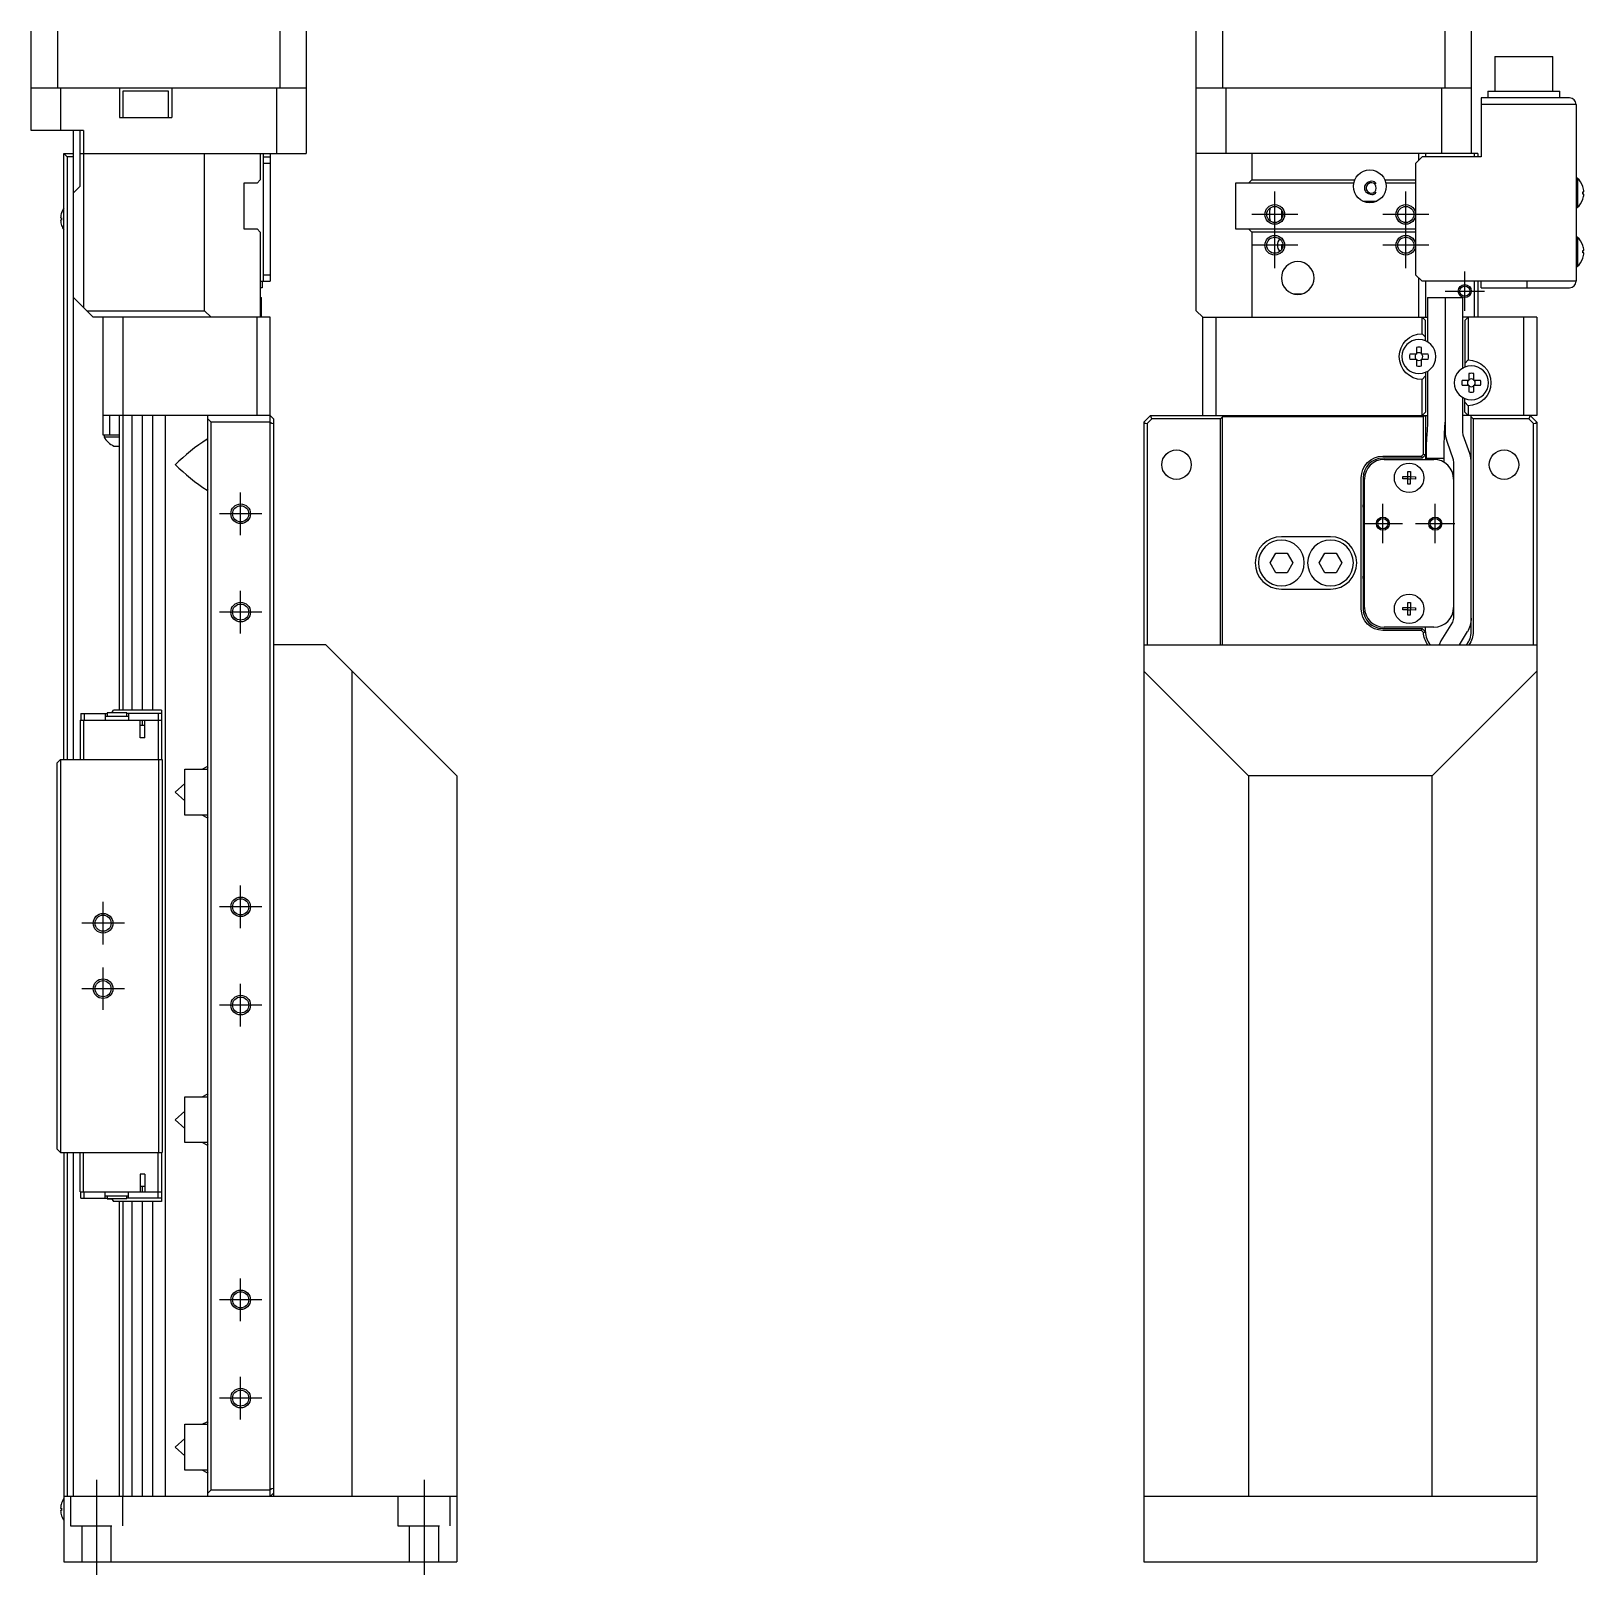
# Model space of a CAD drawing. Extents: x 0 to 531, y -8 to 573.
# Drawn here: x 294.2 to 531.3, y 84.1 to 319.8 of the extents above; entities that cross this region are included whole.
import ezdxf

# ---------------------------------------------------------------- set-up
doc = ezdxf.new("R2010")
doc.units = 0
doc.header["$LTSCALE"] = 0.5
doc.linetypes.add('CENTER', pattern=[50.8, 31.75, -6.35, 6.35, -6.35])
doc.linetypes.add('DASHED', pattern=[19.05, 12.7, -6.35])
for name, color, linetype in [('MSM_CENTER', 1, 'CENTER'), ('MSM_CONTINUOUS', 7, 'CONTINUOUS'), ('MSM_DASHED', 4, 'DASHED'), ('MSM_NARROW', 5, 'CONTINUOUS')]:
    doc.layers.add(name, color=color, linetype=linetype)

msp = doc.modelspace()

# ---------------------------------------------------------------- linework, layer by layer
at = {"layer": 'MSM_CENTER'}
for p, q in [((484.09, 283.61), (484.09, 295.31)), ((504.09, 283.61), (504.09, 295.31)), ((487.59, 291.81), (480.59, 291.81)), ((507.59, 291.81), (500.59, 291.81)), ((487.59, 287.11), (480.59, 287.11)), ((507.59, 287.11), (500.59, 287.11)), ((513.09, 277.11), (513.09, 283.11)), ((510.09, 280.11), (516.09, 280.11)), ((326.21, 242.86), (326.21, 249.36)), ((500.59, 241.61), (500.59, 247.61)), ((508.59, 241.61), (508.59, 247.61)), ((329.46, 246.11), (322.96, 246.11)), ((497.59, 244.61), (503.59, 244.61)), ((505.59, 244.61), (511.59, 244.61)), ((326.21, 227.86), (326.21, 234.36)), ((329.46, 231.11), (322.96, 231.11)), ((326.21, 182.86), (326.21, 189.36)), ((305.21, 180.36), (305.21, 186.86)), ((329.46, 186.11), (322.96, 186.11)), ((308.46, 183.61), (301.96, 183.61)), ((305.21, 170.36), (305.21, 176.86)), ((308.46, 173.61), (301.96, 173.61)), ((326.21, 167.86), (326.21, 174.36)), ((329.46, 171.11), (322.96, 171.11)), ((326.21, 122.86), (326.21, 129.36)), ((329.46, 126.11), (322.96, 126.11)), ((326.21, 107.86), (326.21, 114.36)), ((329.46, 111.11), (322.96, 111.11)), ((304.21, 98.61), (304.21, 84.11)), ((354.21, 98.61), (354.21, 84.11))]:
    msp.add_line(p, q, dxfattribs=at)
at = {"layer": 'MSM_CONTINUOUS'}
for p, q in [((294.21, 304.61), (294.21, 319.81)), ((298.24, 319.81), (298.24, 311.11)), ((332.18, 319.81), (332.18, 311.11)), ((336.21, 319.81), (336.21, 301.11)), ((472.09, 277.11), (472.09, 319.81)), ((476.12, 319.81), (476.12, 311.11)), ((510.07, 319.81), (510.07, 311.11)), ((514.09, 319.81), (514.09, 301.11)), ((517.67, 315.91), (517.67, 310.61)), ((517.67, 315.91), (526.52, 315.91)), ((526.52, 310.61), (526.52, 315.91)), ((336.21, 311.11), (294.21, 311.11)), ((298.71, 311.11), (298.71, 304.61)), ((307.71, 311.11), (307.71, 306.61)), ((315.21, 310.61), (308.21, 310.61)), ((308.21, 310.61), (308.21, 306.61)), ((315.21, 306.61), (315.21, 310.61)), ((315.71, 311.11), (315.71, 306.61)), ((331.71, 301.11), (331.71, 311.11)), ((514.09, 311.11), (472.09, 311.11)), ((476.59, 311.11), (476.59, 301.11)), ((509.59, 301.11), (509.59, 311.11)), ((516.59, 310.61), (516.59, 309.61)), ((516.59, 310.61), (527.59, 310.61)), ((527.59, 309.61), (527.59, 310.61)), ((515.59, 309.61), (515.59, 300.61)), ((529.09, 309.61), (515.59, 309.61)), ((530.09, 308.61), (515.59, 308.61)), ((530.09, 308.61), (530.09, 281.61)), ((307.71, 306.61), (315.71, 306.61)), ((302.21, 304.61), (294.21, 304.61)), ((300.71, 208.61), (300.71, 304.61)), ((301.71, 296.11), (301.71, 304.61)), ((302.21, 304.61), (302.21, 277.61)), ((299.21, 208.61), (299.21, 301.11)), ((299.71, 300.61), (299.21, 301.11)), ((299.21, 301.11), (300.71, 301.11)), ((301.71, 301.11), (336.21, 301.11)), ((320.71, 277.11), (320.71, 301.11)), ((329.21, 301.11), (329.21, 297.11)), ((329.71, 281.61), (329.71, 301.11)), ((330.71, 301.11), (330.71, 281.61)), ((515.09, 301.11), (472.09, 301.11)), ((480.59, 301.11), (480.59, 297.11)), ((506.09, 300.11), (506.09, 301.11)), ((507.09, 301.11), (507.09, 300.61)), ((514.59, 300.61), (514.59, 301.11)), ((515.09, 301.11), (515.09, 300.61)), ((299.71, 300.61), (299.71, 208.61)), ((300.71, 300.61), (299.71, 300.61)), ((329.71, 300.61), (330.71, 300.61)), ((330.71, 299.61), (329.71, 299.61)), ((506.59, 300.61), (505.59, 299.61)), ((505.59, 299.61), (505.59, 282.61)), ((515.59, 300.61), (506.59, 300.61)), ((326.71, 296.61), (326.71, 289.61)), ((328.71, 296.61), (326.71, 296.61)), ((328.71, 296.61), (329.21, 297.11)), ((478.09, 296.61), (478.09, 289.61)), ((496.15, 296.61), (478.09, 296.61)), ((480.09, 296.61), (480.59, 297.11)), ((480.59, 297.11), (496.3, 297.11)), ((500.89, 297.11), (505.59, 297.11)), ((505.59, 296.61), (501.04, 296.61)), ((530.28, 297.36), (530.09, 297.36)), ((530.28, 297.36), (530.28, 292.86)), ((300.71, 295.11), (301.71, 296.11)), ((531.13, 296.08), (531.13, 296.09)), ((531.13, 295.29), (531.28, 295.29)), ((531.13, 294.93), (531.13, 295.29)), ((531.28, 294.93), (531.13, 294.93)), ((531.13, 294.13), (531.13, 294.14)), ((298.87, 292.09), (298.88, 292.08)), ((485.09, 292.53), (485.09, 291.11)), ((497.51, 293.86), (499.68, 293.86)), ((530.09, 292.86), (530.28, 292.86)), ((298.72, 291.29), (298.88, 291.29)), ((298.88, 290.93), (298.72, 290.93)), ((298.88, 290.14), (298.87, 290.13)), ((298.88, 291.29), (298.88, 290.93)), ((326.71, 289.61), (328.71, 289.61)), ((329.21, 289.11), (328.71, 289.61)), ((478.09, 289.61), (505.59, 289.61)), ((480.59, 289.11), (480.09, 289.61)), ((485.13, 291.11), (485.09, 291.11)), ((329.21, 289.11), (329.21, 276.11)), ((505.59, 289.11), (480.59, 289.11)), ((480.59, 289.11), (480.59, 276.11)), ((485.09, 287.21), (485.32, 287.21)), ((485.09, 287.21), (485.09, 286.4)), ((530.28, 288.36), (530.09, 288.36)), ((530.28, 288.36), (530.28, 283.86)), ((531.13, 287.08), (531.13, 287.09)), ((531.13, 286.29), (531.28, 286.29)), ((531.13, 285.93), (531.13, 286.29)), ((531.28, 285.93), (531.13, 285.93)), ((531.13, 285.13), (531.13, 285.14)), ((329.71, 282.61), (330.71, 282.61)), ((505.59, 282.61), (506.59, 281.61)), ((530.09, 283.86), (530.28, 283.86)), ((329.21, 281.61), (330.71, 281.61)), ((329.51, 280.61), (329.21, 280.61)), ((329.51, 281.61), (329.51, 280.61)), ((506.09, 276.11), (506.09, 282.11)), ((530.09, 281.61), (506.59, 281.61)), ((507.09, 281.61), (507.09, 276.11)), ((514.59, 276.11), (514.59, 281.61)), ((515.09, 281.61), (515.09, 276.11)), ((515.59, 280.61), (515.59, 281.61)), ((515.59, 280.61), (529.09, 280.61)), ((522.59, 281.61), (522.59, 280.61)), ((300.71, 279.11), (302.21, 277.61)), ((302.21, 277.61), (302.71, 277.11)), ((329.21, 279.11), (329.41, 279.11)), ((329.41, 276.11), (329.41, 279.11)), ((486.89, 279.71), (488.29, 279.71)), ((507.39, 279.11), (507.39, 272.36)), ((507.39, 279.11), (512.79, 279.11)), ((510.09, 279.11), (510.09, 258.61)), ((512.79, 268.36), (512.79, 279.11)), ((302.71, 277.11), (320.71, 277.11)), ((303.71, 276.11), (302.71, 277.11)), ((330.71, 276.11), (303.71, 276.11)), ((305.21, 258.11), (305.21, 276.11)), ((308.21, 276.11), (308.21, 261.11)), ((320.71, 277.11), (321.71, 276.11)), ((328.71, 261.11), (328.71, 276.11)), ((330.71, 260.11), (330.71, 276.11)), ((472.09, 277.11), (473.09, 276.11)), ((473.09, 276.11), (507.39, 276.11)), ((473.09, 261.11), (473.09, 276.11)), ((475.09, 276.11), (475.09, 261.11)), ((507.09, 275.61), (506.59, 276.11)), ((506.59, 273.61), (506.59, 276.11)), ((507.09, 272.51), (507.09, 275.61)), ((524.09, 276.11), (512.79, 276.11)), ((513.59, 276.11), (513.09, 275.61)), ((513.09, 275.61), (513.09, 268.51)), ((513.59, 276.11), (513.59, 269.61)), ((522.09, 261.11), (522.09, 276.11)), ((524.09, 276.11), (524.09, 261.11)), ((507.09, 273.07), (506.59, 273.61)), ((505.72, 270.48), (504.69, 270.48)), ((505.72, 271.51), (505.72, 270.48)), ((506.46, 270.48), (506.46, 271.51)), ((507.5, 270.48), (506.46, 270.48)), ((504.69, 269.74), (505.72, 269.74)), ((505.72, 269.74), (505.72, 268.71)), ((506.46, 268.71), (506.46, 269.74)), ((506.46, 269.74), (507.5, 269.74)), ((513.59, 269.61), (513.09, 269.07)), ((506.59, 266.61), (507.09, 267.15)), ((506.59, 261.11), (506.59, 266.61)), ((507.09, 267.71), (507.09, 261.61)), ((507.39, 267.86), (507.39, 260.09)), ((513.72, 266.48), (512.69, 266.48)), ((512.69, 265.74), (513.72, 265.74)), ((513.72, 267.51), (513.72, 266.48)), ((513.72, 265.74), (513.72, 264.71)), ((514.46, 266.48), (514.46, 267.51)), ((515.5, 266.48), (514.46, 266.48)), ((514.46, 264.71), (514.46, 265.74)), ((514.46, 265.74), (515.5, 265.74)), ((512.79, 258.61), (512.79, 263.86)), ((513.09, 261.61), (513.09, 263.71)), ((513.09, 263.15), (513.59, 262.61)), ((330.71, 261.11), (305.21, 261.11)), ((306.21, 261.11), (306.21, 258.11)), ((307.71, 216.11), (307.71, 261.11)), ((308.22, 261.11), (308.22, 216.11)), ((309.6, 261.11), (309.6, 216.11)), ((311.21, 216.11), (311.21, 261.11)), ((312.82, 216.11), (312.82, 261.11)), ((314.71, 261.11), (314.71, 96.11)), ((321.21, 96.11), (321.21, 261.11)), ((331.21, 260.61), (330.71, 261.11)), ((464.1, 260.11), (465.09, 261.11)), ((465.3, 260.61), (465.09, 261.11)), ((465.09, 261.11), (507.39, 261.11)), ((476.09, 260.91), (475.79, 260.61)), ((506.79, 260.91), (476.09, 260.91)), ((476.09, 226.11), (476.09, 260.91)), ((506.59, 261.11), (507.09, 261.61)), ((506.79, 260.91), (506.99, 261.11)), ((506.79, 255.24), (506.79, 260.91)), ((507.09, 261.11), (507.09, 254.41)), ((524.09, 261.11), (512.79, 261.11)), ((513.09, 261.61), (513.59, 261.11)), ((513.59, 262.61), (513.59, 261.11)), ((514.09, 228.11), (514.09, 261.11)), ((514.09, 260.91), (514.39, 260.61)), ((523.09, 261.11), (522.89, 260.61)), ((523.09, 261.11), (524.09, 260.11)), ((321.71, 260.11), (321.21, 260.61)), ((330.71, 260.11), (321.71, 260.11)), ((321.71, 97.11), (321.71, 260.11)), ((330.71, 97.11), (330.71, 260.11)), ((330.71, 260.11), (330.99, 259.95)), ((330.99, 259.95), (331.21, 259.91)), ((331.21, 260.61), (331.21, 96.11)), ((464.09, 260.11), (464.1, 260.11)), ((464.09, 260.11), (464.09, 86.11)), ((464.1, 260.11), (464.32, 259.95)), ((464.32, 259.95), (464.6, 259.91)), ((465.3, 260.61), (464.6, 259.91)), ((464.6, 259.91), (464.6, 226.11)), ((475.79, 260.61), (465.3, 260.61)), ((475.79, 226.11), (475.79, 260.61)), ((507.33, 258.66), (507.3, 258.36)), ((507.39, 260.09), (507.33, 258.66)), ((510.02, 258.36), (510.09, 260.09)), ((512.87, 258.12), (512.79, 258.61)), ((514.39, 260.61), (514.39, 228.11)), ((522.89, 260.61), (514.39, 260.61)), ((523.59, 259.91), (522.89, 260.61)), ((523.59, 259.91), (523.87, 259.95)), ((523.59, 226.11), (523.59, 259.91)), ((523.87, 259.95), (524.09, 260.11)), ((524.09, 260.11), (524.09, 260.11)), ((524.09, 260.11), (524.09, 86.11)), ((307.71, 258.11), (305.21, 258.11)), ((305.36, 258.11), (305.36, 257.86)), ((305.36, 257.86), (307.71, 257.86)), ((306.87, 256.46), (307.71, 256.46)), ((321.21, 257.35), (321.09, 257.51)), ((507.3, 258.36), (507.22, 256.63)), ((507.22, 256.63), (507.22, 254.41)), ((509.92, 256.63), (509.98, 258.06)), ((509.92, 253.99), (509.92, 256.63)), ((509.98, 258.06), (510.02, 258.36)), ((510.33, 257.22), (511.32, 254.41)), ((513.86, 255.31), (512.87, 258.12)), ((500.59, 254.91), (506.47, 254.91)), ((506.59, 254.61), (500.59, 254.61)), ((500.79, 254.41), (508.39, 254.41)), ((506.47, 254.91), (506.79, 255.24)), ((506.47, 254.91), (506.59, 254.61)), ((507.09, 255.11), (506.59, 254.61)), ((506.79, 255.24), (507.09, 255.11)), ((507.22, 254.61), (509.92, 254.61)), ((511.32, 254.41), (511.39, 253.91)), ((511.39, 253.91), (511.39, 230.19)), ((497.29, 231.61), (497.29, 251.61)), ((497.59, 251.61), (497.59, 231.61)), ((497.79, 231.81), (497.79, 251.41)), ((503.62, 251.44), (503.62, 251.8)), ((503.62, 251.8), (504.42, 251.79)), ((504.41, 251.43), (503.62, 251.44)), ((504.4, 251.43), (504.4, 251.79)), ((504.41, 250.64), (504.41, 251.43)), ((504.77, 251.41), (504.41, 251.42)), ((504.42, 252.59), (504.78, 252.58)), ((504.42, 251.79), (504.42, 252.59)), ((504.42, 251.81), (504.78, 251.8)), ((504.77, 251.43), (504.77, 250.64)), ((505.57, 251.42), (504.77, 251.43)), ((504.78, 252.58), (504.78, 251.79)), ((504.78, 251.79), (505.57, 251.78)), ((504.79, 251.79), (504.79, 251.43)), ((505.57, 251.78), (505.57, 251.42)), ((321.21, 249.87), (321.09, 249.71)), ((504.77, 250.64), (504.41, 250.64)), ((492.59, 242.61), (485.09, 242.61)), ((483.36, 238.61), (484.23, 240.11)), ((484.23, 240.11), (485.96, 240.11)), ((485.96, 240.11), (486.83, 238.61)), ((490.86, 238.61), (491.73, 240.11)), ((491.73, 240.11), (493.46, 240.11)), ((493.46, 240.11), (494.33, 238.61)), ((484.23, 237.11), (483.36, 238.61)), ((485.96, 237.11), (484.23, 237.11)), ((486.83, 238.61), (485.96, 237.11)), ((491.73, 237.11), (490.86, 238.61)), ((493.46, 237.11), (491.73, 237.11)), ((494.33, 238.61), (493.46, 237.11)), ((485.09, 234.61), (492.59, 234.61)), ((504.42, 232.59), (504.78, 232.58)), ((504.42, 231.79), (504.42, 232.59)), ((504.78, 232.58), (504.78, 231.79)), ((503.62, 231.44), (503.62, 231.8)), ((503.62, 231.8), (504.42, 231.79)), ((504.41, 231.43), (503.62, 231.44)), ((504.4, 231.43), (504.4, 231.79)), ((504.41, 230.64), (504.41, 231.43)), ((504.77, 231.41), (504.41, 231.42)), ((504.77, 230.64), (504.41, 230.64)), ((504.42, 231.81), (504.78, 231.8)), ((504.77, 231.43), (504.77, 230.64)), ((505.57, 231.42), (504.77, 231.43)), ((504.78, 231.79), (505.57, 231.78)), ((504.79, 231.79), (504.79, 231.43)), ((505.57, 231.78), (505.57, 231.42)), ((511.39, 230.19), (511.24, 229.56)), ((500.59, 228.61), (506.59, 228.61)), ((506.47, 228.31), (500.59, 228.31)), ((508.39, 228.81), (500.79, 228.81)), ((506.47, 228.31), (506.59, 228.61)), ((506.8, 227.98), (506.47, 228.31)), ((506.59, 228.61), (507.09, 228.11)), ((506.8, 227.98), (507.09, 228.11)), ((507.09, 228.11), (507.09, 228.81)), ((511.24, 229.56), (509.46, 226.7)), ((512.27, 226.11), (513.53, 228.13)), ((339.21, 226.11), (331.21, 226.11)), ((359.21, 206.11), (339.21, 226.11)), ((464.09, 226.11), (524.09, 226.11)), ((509.46, 226.7), (509.16, 226.11)), ((343.21, 96.11), (343.21, 222.11)), ((480.09, 206.11), (464.09, 222.11)), ((524.09, 222.11), (508.09, 206.11)), ((306.54, 215.71), (306.78, 216.11)), ((314.11, 216.11), (306.78, 216.11)), ((314.11, 216.11), (314.11, 208.61)), ((301.71, 214.61), (301.71, 208.61)), ((301.71, 214.61), (314.11, 214.61)), ((301.81, 215.61), (301.81, 214.61)), ((301.81, 215.61), (305.81, 215.61)), ((302.21, 214.61), (302.21, 208.61)), ((302.31, 215.61), (302.31, 214.61)), ((305.51, 215.61), (305.51, 214.61)), ((305.51, 215.21), (309.11, 215.21)), ((308.81, 215.71), (305.81, 215.71)), ((305.81, 215.71), (305.81, 215.21)), ((308.81, 215.21), (308.81, 215.71)), ((314.11, 215.61), (308.81, 215.61)), ((309.11, 215.61), (309.11, 214.61)), ((310.86, 211.91), (310.86, 214.61)), ((311.56, 213.81), (310.86, 213.81)), ((311.21, 213.81), (311.21, 214.61)), ((311.56, 211.91), (311.56, 214.61)), ((313.61, 215.61), (313.61, 208.61)), ((311.56, 211.91), (310.86, 211.91)), ((298.71, 208.61), (298.21, 208.11)), ((298.21, 149.11), (298.21, 208.11)), ((298.71, 208.61), (298.71, 148.61)), ((298.71, 208.61), (314.21, 208.61)), ((313.71, 148.61), (313.71, 208.61)), ((314.21, 208.61), (314.21, 148.61)), ((317.71, 200.11), (317.71, 207.11)), ((317.71, 207.11), (321.21, 207.11)), ((320.34, 207.11), (321.09, 207.51)), ((321.09, 207.51), (321.21, 207.35)), ((316.21, 203.61), (317.71, 204.93)), ((359.21, 206.11), (359.21, 86.11)), ((508.09, 206.11), (480.09, 206.11)), ((480.09, 206.11), (480.09, 96.11)), ((508.09, 96.11), (508.09, 206.11)), ((317.71, 202.29), (316.21, 203.61)), ((321.21, 200.11), (317.71, 200.11)), ((321.09, 199.71), (320.34, 200.11)), ((321.21, 199.87), (321.09, 199.71)), ((317.71, 150.11), (317.71, 157.11)), ((317.71, 157.11), (321.21, 157.11)), ((320.34, 157.11), (321.09, 157.51)), ((321.09, 157.51), (321.21, 157.35)), ((316.21, 153.61), (317.71, 154.93)), ((317.71, 152.29), (316.21, 153.61)), ((321.21, 150.11), (317.71, 150.11)), ((321.09, 149.71), (320.34, 150.11)), ((321.21, 149.87), (321.09, 149.71)), ((298.21, 149.11), (298.71, 148.61)), ((298.71, 148.61), (314.21, 148.61)), ((299.21, 148.61), (299.21, 86.11)), ((299.71, 148.61), (299.71, 96.11)), ((300.71, 96.11), (300.71, 148.61)), ((301.71, 142.61), (301.71, 148.61)), ((302.21, 142.61), (302.21, 148.61)), ((313.61, 141.61), (313.61, 148.61)), ((314.11, 148.61), (314.11, 141.11)), ((311.56, 145.31), (310.86, 145.31)), ((310.86, 145.31), (310.86, 142.61)), ((311.56, 145.31), (311.56, 142.61)), ((301.71, 142.61), (314.11, 142.61)), ((301.81, 141.61), (301.81, 142.61)), ((302.31, 141.61), (302.31, 142.61)), ((305.51, 141.61), (305.51, 142.61)), ((309.11, 141.61), (309.11, 142.61)), ((311.56, 143.41), (310.86, 143.41)), ((311.21, 142.61), (311.21, 143.41)), ((301.81, 141.61), (305.81, 141.61)), ((305.51, 142.01), (309.11, 142.01)), ((305.81, 142.01), (305.81, 141.51)), ((305.81, 141.56), (308.81, 141.56)), ((305.81, 141.51), (306.54, 141.51)), ((306.51, 141.56), (306.78, 141.11)), ((314.11, 141.11), (306.78, 141.11)), ((307.71, 96.11), (307.71, 141.11)), ((308.22, 141.11), (308.22, 96.11)), ((308.81, 141.56), (308.81, 142.01)), ((314.11, 141.61), (308.81, 141.61)), ((309.6, 141.11), (309.6, 96.11)), ((311.21, 96.11), (311.21, 141.11)), ((312.82, 96.11), (312.82, 141.11)), ((317.71, 100.11), (317.71, 107.11)), ((317.71, 107.11), (321.21, 107.11)), ((320.34, 107.11), (321.09, 107.51)), ((321.09, 107.51), (321.21, 107.35)), ((316.21, 103.61), (317.71, 104.93)), ((317.71, 102.29), (316.21, 103.61)), ((321.21, 100.11), (317.71, 100.11)), ((321.09, 99.71), (320.34, 100.11)), ((321.21, 99.87), (321.09, 99.71)), ((330.99, 97.27), (330.71, 97.11)), ((331.21, 97.31), (330.99, 97.27)), ((298.87, 95.09), (298.88, 95.08)), ((359.21, 96.11), (299.21, 96.11)), ((321.21, 96.61), (321.71, 97.11)), ((321.71, 97.11), (330.71, 97.11)), ((330.71, 96.11), (330.71, 97.11)), ((330.71, 96.11), (331.21, 96.61)), ((524.09, 96.11), (464.09, 96.11)), ((298.72, 94.29), (298.88, 94.29)), ((298.88, 93.93), (298.72, 93.93)), ((298.88, 93.14), (298.87, 93.13)), ((298.88, 94.29), (298.88, 93.93)), ((299.21, 86.11), (359.21, 86.11)), ((464.09, 86.11), (524.09, 86.11))]:
    msp.add_line(p, q, dxfattribs=at)
for centre, radius in [((498.59, 296.11), 2.5), ((484.09, 291.81), 1.23), ((504.09, 291.81), 1.23), ((484.09, 287.11), 1.23), ((504.09, 287.11), 1.23), ((513.09, 280.11), 0.783), ((469.09, 253.61), 2.25), ((504.59, 251.61), 2.25), ((519.09, 253.61), 2.25), ((326.21, 246.11), 1.23), ((500.59, 244.61), 0.783), ((508.59, 244.61), 0.783), ((326.21, 231.11), 1.23), ((504.59, 231.61), 2.25), ((326.21, 186.11), 1.23), ((305.21, 183.61), 1.23), ((305.21, 173.61), 1.23), ((326.21, 171.11), 1.23), ((326.21, 126.11), 1.23), ((326.21, 111.11), 1.23)]:
    msp.add_circle(centre, radius, dxfattribs=at)
at = {"layer": 'MSM_CONTINUOUS', "extrusion": (0, 0, -1)}
for centre, radius in [((-487.59, 282.11), 2.5), ((-506.09, 270.11), 2.6), ((-514.09, 266.11), 2.6), ((-485.09, 238.61), 3.5), ((-492.59, 238.61), 3.5)]:
    msp.add_circle(centre, radius, dxfattribs=at)
at = {"layer": 'MSM_CONTINUOUS'}
for centre, radius, start, end in [((529.09, 308.61), 1, 0, 90), ((498.57, 295.87), 0.811, 139.4017, 220.5983), ((498.96, 295.59), 1.29, 92.5385, 141.4735), ((498.74, 295.86), 0.709, 120.0332, 231.2999), ((498.86, 295.94), 0.721, 41.6502, 131.5871), ((498.92, 296.15), 0.726, 26.6896, 91.2089), ((498.56, 295.85), 1.01, 322.4813, 33.2132), ((528.29, 295.11), 3, 19.0021, 48.5904), ((498.96, 296.14), 1.29, 218.5265, 267.4615), ((498.86, 295.82), 0.765, 222.0231, 310.8878), ((498.92, 295.58), 0.726, 268.7911, 333.3104), ((528.29, 295.11), 3, 311.4096, 340.9979), ((528.29, 295.11), 2.99, 3.446, 18.9685), ((528.29, 295.11), 2.99, 341.0315, 356.554), ((301.71, 291.11), 2.99, 161.0315, 176.554), ((301.71, 291.11), 3, 146.4427, 160.9979), ((488.59, 291.81), 5.31, 169.1281, 190.8719), ((301.71, 291.11), 2.99, 183.446, 198.9685), ((301.71, 291.11), 3, 199.0021, 213.5573), ((486, 287.11), 1.52, 139.7536, 220.2174), ((528.29, 286.11), 3, 19.0021, 48.5904), ((528.29, 286.11), 2.99, 3.446, 18.9685), ((528.29, 286.11), 3, 311.4096, 340.9979), ((528.29, 286.11), 2.99, 341.0315, 356.554), ((529.09, 281.61), 1, 270, 0), ((506.09, 270.11), 1.45, 165.2162, 194.7838), ((506.09, 270.11), 0.596, 141.6606, 218.3394), ((506.09, 270.11), 1.45, 75.2162, 104.7838), ((506.09, 270.11), 0.596, 51.6606, 128.3394), ((506.09, 270.11), 0.596, 321.6606, 38.3394), ((506.09, 270.11), 1.45, 345.2162, 14.7838), ((506.09, 270.11), 0.596, 231.6606, 308.3394), ((506.09, 270.11), 1.45, 255.2162, 284.7838), ((514.09, 266.11), 1.45, 165.2162, 194.7838), ((514.09, 266.11), 0.596, 141.6606, 218.3394), ((514.09, 266.11), 1.45, 75.2162, 104.7838), ((514.09, 266.11), 0.596, 51.6606, 128.3394), ((514.09, 266.11), 0.596, 231.6606, 308.3394), ((514.09, 266.11), 0.596, 321.6606, 38.3394), ((514.09, 266.11), 1.45, 345.2162, 14.7838), ((514.09, 266.11), 1.45, 255.2162, 284.7838), ((329.71, 261.61), 1.8, 303.5573, 303.749), ((514.33, 258.6), 4.23, 179.8454, 199.0785), ((308.21, 259.42), 3.25, 208.7266, 245.6996), ((338.01, 231.35), 31.15, 122.893, 134.3981), ((500.59, 251.61), 3, 90, 180), ((500.79, 251.41), 3, 90, 180), ((508.39, 251.41), 3, 0, 90), ((509.86, 253.92), 4.23, 359.8454, 19.0785), ((338.01, 275.87), 31.15, 225.6019, 237.107), ((485.09, 238.61), 4, 90, 270), ((492.59, 238.61), 4, 270, 90), ((500.59, 231.61), 3, 180, 270), ((500.79, 231.81), 3, 180, 270), ((508.39, 231.81), 3, 270, 0), ((510.18, 230.15), 3.92, 328.8705, 0.6419), ((510.09, 228.11), 3, 180, 221.8103), ((511.09, 228.11), 3, 318.1897, 0), ((301.71, 94.11), 2.99, 161.0315, 176.554), ((301.71, 94.11), 3, 146.4427, 160.9979), ((329.71, 95.61), 1.8, 56.251, 56.4427), ((301.71, 94.11), 2.99, 183.446, 198.9685), ((301.71, 94.11), 3, 199.0021, 213.5573)]:
    msp.add_arc(centre, radius, start, end, dxfattribs=at)
at = {"layer": 'MSM_CONTINUOUS', "extrusion": (0, 0, -1)}
for centre, radius, start, end in [((-506.59, 270.11), 3.5, 270, 90), ((-513.59, 266.11), 3.5, 90, 270), ((-500.59, 251.61), 3.3, 0, 90), ((-500.59, 247.11), 3, 0, 21.0395), ((-500.59, 236.61), 3, 338.9605, 0), ((-500.59, 231.61), 3.3, 270, 0), ((-510.09, 228.11), 3.3, 322.6948, 357.7997), ((-511.09, 228.11), 3.3, 180, 217.3052)]:
    msp.add_arc(centre, radius, start, end, dxfattribs=at)
at = {"layer": 'MSM_DASHED'}
for p, q in [((300.21, 96.11), (300.21, 91.61)), ((308.21, 91.61), (308.21, 96.11)), ((350.21, 96.11), (350.21, 91.61)), ((358.21, 91.61), (358.21, 96.11)), ((300.21, 91.61), (308.21, 91.61)), ((301.96, 91.61), (301.96, 86.11)), ((306.46, 86.11), (306.46, 91.61)), ((350.21, 91.61), (358.21, 91.61)), ((351.96, 91.61), (351.96, 86.11)), ((356.46, 86.11), (356.46, 91.61))]:
    msp.add_line(p, q, dxfattribs=at)
at = {"layer": 'MSM_NARROW'}
for centre, radius in [((484.09, 291.81), 1.5), ((504.09, 291.81), 1.5), ((484.09, 287.11), 1.5), ((504.09, 287.11), 1.5), ((513.09, 280.11), 1), ((326.21, 246.11), 1.5), ((500.59, 244.61), 1), ((508.59, 244.61), 1), ((326.21, 231.11), 1.5), ((326.21, 186.11), 1.5), ((305.21, 183.61), 1.5), ((305.21, 173.61), 1.5), ((326.21, 171.11), 1.5), ((326.21, 126.11), 1.5), ((326.21, 111.11), 1.5)]:
    msp.add_circle(centre, radius, dxfattribs=at)

doc.saveas('drawing.dxf')
